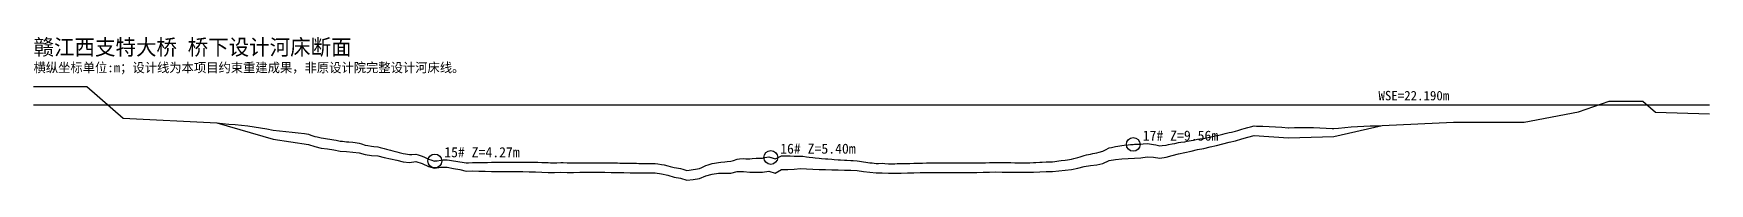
# Model space of a CAD drawing. Header units: metres. Extents: x 0 to 532, y -2 to 44.
import ezdxf

# ---------------------------------------------------------------- set-up
doc = ezdxf.new("R2010")
doc.units = ezdxf.units.M
for name, color, linetype in [('ANNOTATION', 7, 'CONTINUOUS'), ('CURRENT_BED', 8, 'CONTINUOUS'), ('DESIGN_DISTRIBUTED', 3, 'CONTINUOUS'), ('PIER_CONTROL', 6, 'CONTINUOUS'), ('WSE_22_190', 4, 'CONTINUOUS')]:
    doc.layers.add(name, color=color, linetype=linetype)

msp = doc.modelspace()

# ---------------------------------------------------------------- linework, layer by layer
at = {"layer": 'CURRENT_BED', "color": 8}
msp.add_lwpolyline([(0, 27.98), (16.92, 28.02), (28.46, 17.9), (58.11, 16.4), (76.05, 11.2), (87.25, 9.56), (89.25, 8.85), (91.25, 8.37), (93.25, 8.12), (95.25, 7.78), (97.25, 7.43), (99.25, 7.26), (101.25, 7.13), (103.25, 6.84), (105.25, 6.31), (107.25, 6.01), (109.25, 5.88), (111.25, 5.39), (113.25, 4.95), (115.25, 4.5), (117.25, 4.05), (119.25, 3.8), (121.25, 4.06), (123.25, 3.5), (125.25, 2.52), (127.25, 1.99), (129.25, 2.26), (131.25, 2.33), (133.25, 1.92), (135.25, 1.52), (137.25, 1.04), (139.25, 1.15), (141.25, 1.01), (143.25, 0.99), (145.25, 0.97), (147.25, 0.95), (149.25, 0.93), (151.25, 0.91), (153.25, 0.89), (155.25, 0.87), (157.25, 0.85), (159.25, 0.82), (161.25, 0.7), (163.25, 0.65), (165.25, 0.61), (167.25, 0.67), (169.25, 0.64), (171.25, 0.62), (173.25, 0.66), (175.25, 0.66), (177.25, 0.66), (179.25, 0.66), (181.25, 0.66), (183.25, 0.63), (185.25, 0.59), (187.25, 0.57), (189.25, 0.55), (191.25, 0.52), (193.25, 0.5), (195.25, 0.47), (197.25, 0.46), (199.25, 0.15), (201.25, -0.26), (203.25, -0.85), (205.25, -1.22), (207.25, -1.81), (209.25, -1.6), (211.25, -1.32), (213.25, -0.45), (215.25, 0.12), (217.25, 0.34), (219.25, 0.39), (221.25, 0.41), (223.25, 0.96), (225.25, 0.94), (227.25, 0.73), (229.25, 0.75), (231.25, 0.72), (233.25, 1.07), (235.25, 0.41), (237.25, 1.52), (239.25, 1.61), (241.25, 1.65), (243.25, 1.85), (245.25, 1.78), (247.25, 1.64), (249.25, 1.59), (251.25, 1.53), (253.25, 1.48), (255.25, 1.43), (257.25, 1.38), (259.25, 1.35), (261.25, 1.2), (263.25, 0.95), (265.25, 0.71), (267.25, 0.48), (269.25, 0.53), (271.25, 0.36), (273.25, 0.4), (275.25, 0.44), (277.25, 0.49), (279.25, 0.53), (281.25, 0.57), (283.25, 0.62), (285.25, 0.65), (287.25, 0.64), (289.25, 0.64), (291.25, 0.63), (293.25, 0.62), (295.25, 0.62), (297.25, 0.61), (299.25, 0.65), (301.25, 0.68), (303.25, 0.74), (305.25, 0.78), (307.25, 0.74), (309.25, 0.74), (311.25, 0.71), (313.25, 0.69), (315.25, 0.68), (317.25, 0.73), (319.25, 0.84), (321.25, 0.92), (323.25, 0.93), (325.25, 1.12), (327.25, 1.36), (329.25, 1.54), (331.25, 2.02), (333.25, 2.51), (335.25, 2.87), (337.25, 3.08), (339.25, 3.49), (341.25, 4.42), (343.25, 4.72), (345.25, 4.98), (347.25, 5.1), (349.25, 5.21), (351.25, 5.32), (353.25, 5.64), (355.25, 5.46), (357.25, 5.17), (359.25, 5.51), (361.25, 6.03), (363.25, 6.55), (365.25, 6.98), (367.25, 7.44), (369.25, 7.94), (371.25, 8.28), (373.25, 8.75), (375.25, 9.23), (377.25, 9.72), (379.25, 10.22), (381.25, 10.74), (383.25, 11.3), (385.25, 11.83), (387.25, 12.34), (398.07, 11.69), (412.5, 12.02), (427.85, 15.6), (450.4, 16.59), (472.84, 16.64), (490.06, 19.92), (499.79, 23.3), (510.54, 23.3), (514.49, 19.84), (531.64, 19.29)], dxfattribs=at)
at = {"layer": 'DESIGN_DISTRIBUTED', "color": 3}
msp.add_lwpolyline([(0, 27.98), (16.92, 28.02), (28.46, 17.9), (58.11, 16.4), (60, 16.22), (62, 16.05), (64, 15.86), (66, 15.66), (68, 15.42), (70, 15.14), (72, 14.82), (74, 14.46), (76, 14.05), (76.05, 14.04), (78, 13.89), (80, 13.7), (82, 13.48), (84, 13.24), (86, 12.98), (87.25, 12.81), (88, 12.54), (89.25, 12.1), (90, 11.92), (91.25, 11.62), (92, 11.52), (93.25, 11.36), (94, 11.22), (95.25, 11), (96, 10.86), (97.25, 10.62), (98, 10.55), (99.25, 10.42), (100, 10.36), (101.25, 10.25), (102, 10.13), (103.25, 9.92), (104, 9.7), (105.25, 9.34), (106, 9.21), (107.25, 8.98), (108, 8.91), (109.25, 8.79), (110, 8.58), (111.25, 8.23), (112, 8.03), (113.25, 7.71), (114, 7.51), (115.25, 7.17), (116, 6.97), (117.25, 6.64), (118, 6.51), (119.25, 6.31), (120, 6.37), (121.25, 6.48), (122, 6.24), (123.25, 5.85), (124, 5.46), (125.25, 4.82), (126, 4.6), (127.25, 4.26), (127.29, 4.27), (128, 4.37), (129.25, 4.55), (130, 4.59), (131.25, 4.67), (132, 4.54), (133.25, 4.34), (134, 4.21), (135.25, 4.01), (136, 3.87), (137.25, 3.63), (138, 3.7), (139.25, 3.81), (140, 3.79), (141.25, 3.76), (142, 3.78), (143.25, 3.81), (144, 3.83), (145.25, 3.85), (146, 3.86), (147.25, 3.88), (148, 3.89), (149.25, 3.91), (150, 3.91), (151.25, 3.92), (152, 3.93), (153.25, 3.93), (154, 3.93), (155.25, 3.93), (156, 3.93), (157.25, 3.92), (158, 3.92), (159.25, 3.91), (160, 3.87), (161.25, 3.79), (162, 3.77), (163.25, 3.75), (164, 3.73), (165.25, 3.71), (166, 3.73), (167.25, 3.76), (168, 3.75), (169.25, 3.73), (170, 3.72), (171.25, 3.7), (172, 3.71), (173.25, 3.73), (174, 3.73), (175.25, 3.73), (176, 3.73), (177.25, 3.72), (178, 3.72), (179.25, 3.72), (180, 3.71), (181.25, 3.71), (182, 3.69), (183.25, 3.67), (184, 3.65), (185.25, 3.63), (186, 3.61), (187.25, 3.59), (188, 3.58), (189.25, 3.56), (190, 3.55), (191.25, 3.53), (192, 3.52), (193.25, 3.5), (194, 3.49), (195.25, 3.47), (196, 3.46), (197.25, 3.45), (198, 3.34), (199.25, 3.15), (200, 3), (201.25, 2.75), (202, 2.53), (203.25, 2.17), (204, 2.04), (205.25, 1.83), (206, 1.62), (207.25, 1.28), (208, 1.37), (209.25, 1.53), (210, 1.66), (211.25, 1.88), (212, 2.23), (213.25, 2.82), (214, 3.07), (215.25, 3.49), (216, 3.61), (217.25, 3.82), (218, 3.89), (219.25, 4), (220, 4.06), (221.25, 4.16), (222, 4.43), (223.25, 4.87), (224, 4.92), (225.25, 5.01), (226, 4.99), (227.25, 4.95), (228, 5.02), (229.25, 5.12), (230, 5.15), (231.25, 5.19), (232, 5.35), (233.25, 5.6), (233.86, 5.4), (234, 5.35), (235.25, 4.92), (236, 5.31), (237.25, 5.95), (238, 5.94), (239.25, 5.92), (240, 5.88), (241.25, 5.81), (242, 5.83), (243.25, 5.85), (244, 5.77), (245.25, 5.62), (246, 5.51), (247.25, 5.33), (248, 5.26), (249.25, 5.14), (250, 5.08), (251.25, 4.97), (252, 4.91), (253.25, 4.81), (254, 4.76), (255.25, 4.67), (256, 4.63), (257.25, 4.55), (258, 4.52), (259.25, 4.47), (260, 4.39), (261.25, 4.27), (262, 4.17), (263.25, 3.99), (264, 3.89), (265.25, 3.73), (266, 3.64), (267.25, 3.49), (268, 3.5), (269.25, 3.53), (270, 3.47), (271.25, 3.36), (272, 3.38), (273.25, 3.4), (274, 3.42), (275.25, 3.45), (276, 3.47), (277.25, 3.5), (278, 3.51), (279.25, 3.55), (280, 3.56), (281.25, 3.59), (282, 3.61), (283.25, 3.65), (284, 3.66), (285.25, 3.68), (286, 3.68), (287.25, 3.68), (288, 3.68), (289.25, 3.68), (290, 3.67), (291.25, 3.67), (292, 3.67), (293.25, 3.67), (294, 3.66), (295.25, 3.66), (296, 3.66), (297.25, 3.65), (298, 3.66), (299.25, 3.68), (300, 3.69), (301.25, 3.71), (302, 3.73), (303.25, 3.76), (304, 3.78), (305.25, 3.8), (306, 3.78), (307.25, 3.75), (308, 3.75), (309.25, 3.75), (310, 3.74), (311.25, 3.71), (312, 3.71), (313.25, 3.7), (314, 3.69), (315.25, 3.69), (316, 3.71), (317.25, 3.75), (318, 3.8), (319.25, 3.88), (320, 3.92), (321.25, 3.99), (322, 4), (323.25, 4.04), (324, 4.12), (325.25, 4.28), (326, 4.39), (327.25, 4.58), (328, 4.67), (329.25, 4.83), (330, 5.05), (331.25, 5.41), (332, 5.63), (333.25, 6), (334, 6.18), (335.25, 6.48), (336, 6.61), (337.25, 6.82), (338, 7.03), (339.25, 7.38), (340, 7.78), (341.25, 8.45), (342, 8.61), (343.25, 8.87), (344, 9.02), (345.25, 9.25), (346, 9.33), (347.25, 9.45), (348, 9.51), (348.86, 9.56), (349.25, 9.58), (350, 9.61), (351.25, 9.64), (352, 9.73), (353.25, 9.86), (354, 9.75), (355.25, 9.56), (356, 9.4), (357.25, 9.14), (358, 9.21), (359.25, 9.33), (360, 9.48), (361.25, 9.71), (362, 9.86), (363.25, 10.11), (364, 10.22), (365.25, 10.42), (366, 10.56), (367.25, 10.78), (368, 10.94), (369.25, 11.2), (370, 11.3), (371.25, 11.48), (372, 11.63), (373.25, 11.9), (374, 12.06), (375.25, 12.34), (376, 12.51), (377.25, 12.81), (378, 12.99), (379.25, 13.3), (380, 13.49), (381.25, 13.82), (382, 14.03), (383.25, 14.38), (384, 14.58), (385.25, 14.92), (386, 15.12), (387.25, 15.45), (388, 15.41), (390, 15.31), (392, 15.21), (394, 15.1), (396, 14.99), (398, 14.87), (398.07, 14.87), (400, 14.9), (402, 14.92), (404, 14.92), (406, 14.89), (408, 14.83), (410, 14.74), (412, 14.61), (412.5, 14.57), (414, 14.75), (416, 14.96), (418, 15.12), (420, 15.25), (422, 15.35), (424, 15.42), (426, 15.5), (427.85, 15.6), (450.4, 16.59), (472.84, 16.64), (490.06, 19.92), (499.79, 23.3), (510.54, 23.3), (514.49, 19.84), (531.64, 19.29)], dxfattribs=at)
at = {"layer": 'PIER_CONTROL', "color": 6}
for centre in [(348.86, 9.56), (127.29, 4.27), (233.86, 5.4)]:
    msp.add_circle(centre, 2.2, dxfattribs=at)
at = {"layer": 'WSE_22_190', "color": 4}
msp.add_line((0, 22.19), (531.64, 22.19), dxfattribs=at)

# ---------------------------------------------------------------- texts
at = {"layer": 'ANNOTATION', "color": 7}
for s, height, p in [('赣江西支特大桥 桥下设计河床断面', 5, (0, 38.02)), ('横纵坐标单位:m；设计线为本项目约束重建成果，非原设计院完整设计河床线。', 3, (0, 32.52))]:
    msp.add_text(s, height=height, dxfattribs=at).set_placement(p)
at = {"layer": 'ANNOTATION', "color": 4}
msp.add_text('WSE=22.190m', height=3, dxfattribs=at).set_placement((426.64, 23.59))
at = {"layer": 'ANNOTATION', "color": 6}
for s, p in [('17# Z=9.56m', (351.86, 10.76)), ('15# Z=4.27m', (130.29, 5.47)), ('16# Z=5.40m', (236.86, 6.6))]:
    msp.add_text(s, height=3.2, dxfattribs=at).set_placement(p)

doc.saveas('drawing.dxf')
